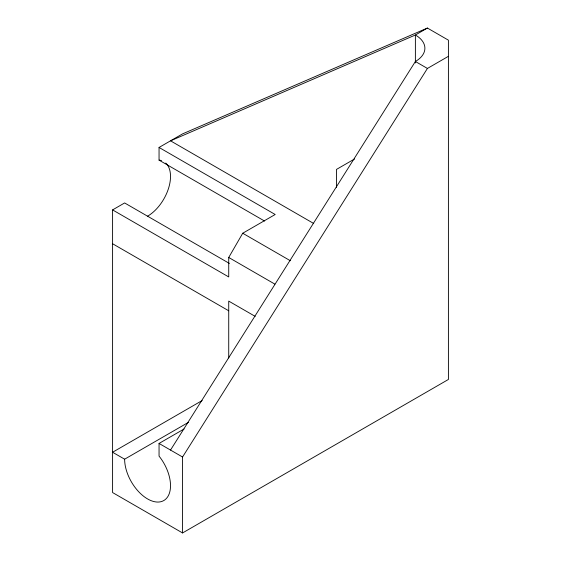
<?xml version="1.0" encoding="UTF-8"?>
<svg xmlns="http://www.w3.org/2000/svg" width="561" height="561" viewBox="0 0 561 561"><rect width="100%" height="100%" fill="white"/><g stroke="black" fill="none" stroke-linecap="round" stroke-linejoin="round"><path stroke-width="0.84" d="M159.051 147.452L182.556 133.883L427.419 28.05L448.407 40.168L448.407 379.46L182.556 532.95L112.593 492.558L112.593 209.898L228.727 276.945L228.727 257.478L242.724 233.243L275.185 214.498L159.051 147.452L159.051 160.13L264.554 221.048M170.523 450.062L415.385 61.493A32.454 18.737 0 0 0 415.385 34.999L427.419 28.05M182.556 532.95L182.556 457.012L427.419 68.442L448.407 56.324M112.593 209.898L124.626 202.949L229.379 263.425M354.65 158.924L336.467 169.422L336.467 187.325M202.163 400.533L112.593 452.25L124.626 459.193A32.454 18.737 60 0 0 159.051 502.011A32.454 18.737 60 0 0 159.051 456.121L159.051 443.442L184.099 428.983M124.626 459.193L188.391 422.384M415.385 61.493L427.419 68.442M313.725 223.502L170.523 140.825L415.385 34.999L415.385 62.944M242.724 233.243L290.353 260.739M228.727 257.478L274.848 284.104M255.192 316.376L228.727 301.103L228.727 357.939M112.593 243.747L228.727 310.794M159.051 443.442L182.556 457.012M165.783 163.062A32.454 18.737 -60 0 1 168.153 189.541A32.454 18.737 -60 0 1 147.571 216.195M159.051 160.13A32.454 18.737 -60 0 1 161.54 160.614"/></g></svg>
